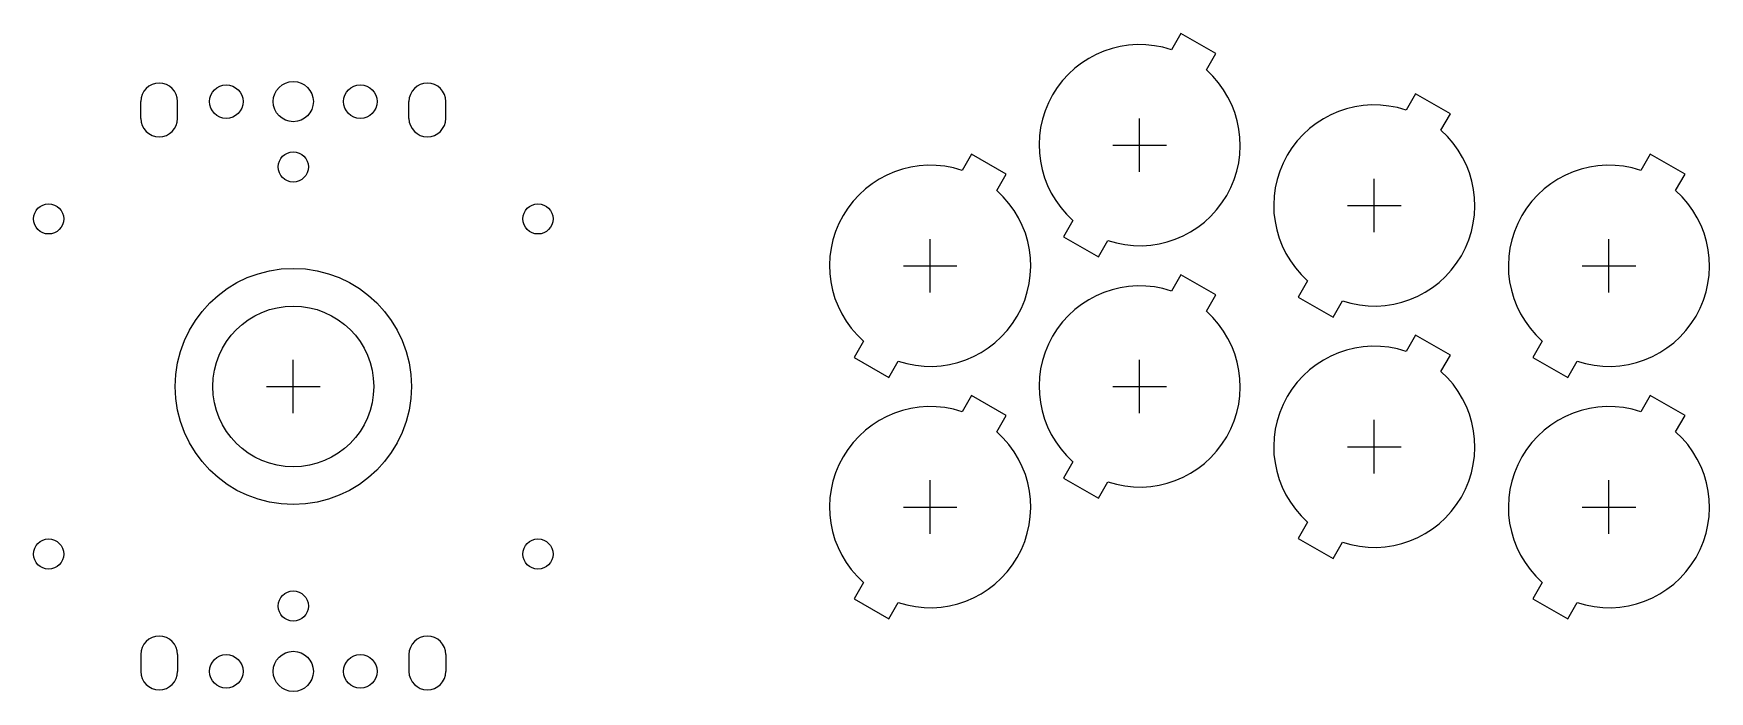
# Model space of a CAD drawing. Header units: millimetres. Extents: x -39 to 211, y -46 to 53.
import ezdxf

# ---------------------------------------------------------------- set-up
doc = ezdxf.new("R2010")
doc.units = ezdxf.units.MM
for name, color, linetype in [('BUTTONS', 1, 'Continuous'), ('GL_PLATE_HOLES', 2, 'Continuous'), ('JOYSTICK_BORE_24', 5, 'Continuous'), ('JOYSTICK_BORE_35.25', 3, 'Continuous'), ('REFERENCE', 8, 'Continuous')]:
    doc.layers.add(name, color=color, linetype=linetype)

msp = doc.modelspace()

# ---------------------------------------------------------------- linework, layer by layer
at = {"layer": 'BUTTONS'}
for points in [[(131, 50.23, 0.816497), (116.3, 24.77), (114.9, 22.34), (120.1, 19.34), (121.5, 21.77, 0.816497), (136.2, 47.23), (137.6, 49.66), (132.4, 52.66)], [(166, 41.23, 0.816497), (151.3, 15.77), (149.9, 13.34), (155.1, 10.34), (156.5, 12.77, 0.816497), (171.2, 38.23), (172.6, 40.66), (167.4, 43.66)], [(99.75, 32.23, 0.816497), (85.05, 6.77), (83.65, 4.34), (88.85, 1.34), (90.25, 3.77, 0.816497), (104.95, 29.23), (106.35, 31.66), (101.15, 34.66)], [(201, 32.23, 0.816497), (186.3, 6.77), (184.9, 4.34), (190.1, 1.34), (191.5, 3.77, 0.816497), (206.2, 29.23), (207.6, 31.66), (202.4, 34.66)], [(131, 14.23, 0.816497), (116.3, -11.23), (114.9, -13.66), (120.1, -16.66), (121.5, -14.23, 0.816497), (136.2, 11.23), (137.6, 13.66), (132.4, 16.66)], [(166, 5.23, 0.816497), (151.3, -20.23), (149.9, -22.66), (155.1, -25.66), (156.5, -23.23, 0.816497), (171.2, 2.23), (172.6, 4.66), (167.4, 7.66)], [(99.75, -3.77, 0.816497), (85.05, -29.23), (83.65, -31.66), (88.85, -34.66), (90.25, -32.23, 0.816497), (104.95, -6.77), (106.35, -4.34), (101.15, -1.34)], [(201, -3.77, 0.816497), (186.3, -29.23), (184.9, -31.66), (190.1, -34.66), (191.5, -32.23, 0.816497), (206.2, -6.77), (207.6, -4.34), (202.4, -1.34)]]:
    msp.add_lwpolyline(points, format="xyb", close=True, dxfattribs=at)
at = {"layer": 'GL_PLATE_HOLES'}
for p, q in [((-22.75, 40), (-22.75, 42.5)), ((-17.25, 40), (-17.25, 42.5)), ((17.25, 40), (17.25, 42.5)), ((22.75, 40), (22.75, 42.5)), ((-22.75, -40), (-22.75, -42.5)), ((-17.25, -40), (-17.25, -42.5)), ((17.25, -40), (17.25, -42.5)), ((22.75, -40), (22.75, -42.5))]:
    msp.add_line(p, q, dxfattribs=at)
for centre, radius in [((-10, 42.5), 2.5), ((0, 42.5), 3), ((10, 42.5), 2.5), ((0, 32.75), 2.25), ((-36.5, 25), 2.25), ((36.5, 25), 2.25), ((-36.5, -25), 2.25), ((36.5, -25), 2.25), ((0, -32.75), 2.25), ((-10, -42.5), 2.5), ((0, -42.5), 3), ((10, -42.5), 2.5)]:
    msp.add_circle(centre, radius, dxfattribs=at)
for centre, start, end in [((-20, 42.5), 0, 180), ((20, 42.5), 0, 180), ((-20, 40), 180, 360), ((20, 40), 180, 360), ((-20, -40), 0, 180), ((20, -40), 0, 180), ((-20, -42.5), -180, 0), ((20, -42.5), -180, 0)]:
    msp.add_arc(centre, 2.75, start, end, dxfattribs=at)
at = {"layer": 'JOYSTICK_BORE_24'}
msp.add_circle((0, 0), 12, dxfattribs=at)
at = {"layer": 'JOYSTICK_BORE_35.25'}
msp.add_circle((0, 0), 17.62, dxfattribs=at)
at = {"layer": 'REFERENCE'}
for p, q in [((126.25, 32), (126.25, 40)), ((122.25, 36), (130.25, 36)), ((161.25, 23), (161.25, 31)), ((157.25, 27), (165.25, 27)), ((95, 14), (95, 22)), ((196.25, 14), (196.25, 22)), ((91, 18), (99, 18)), ((192.25, 18), (200.25, 18)), ((0, -4), (0, 4)), ((126.25, -4), (126.25, 4)), ((-4, 0), (4, 0)), ((122.25, 0), (130.25, 0)), ((161.25, -13), (161.25, -5)), ((157.25, -9), (165.25, -9)), ((95, -22), (95, -14)), ((196.25, -22), (196.25, -14)), ((91, -18), (99, -18)), ((192.25, -18), (200.25, -18))]:
    msp.add_line(p, q, dxfattribs=at)

doc.saveas('drawing.dxf')
